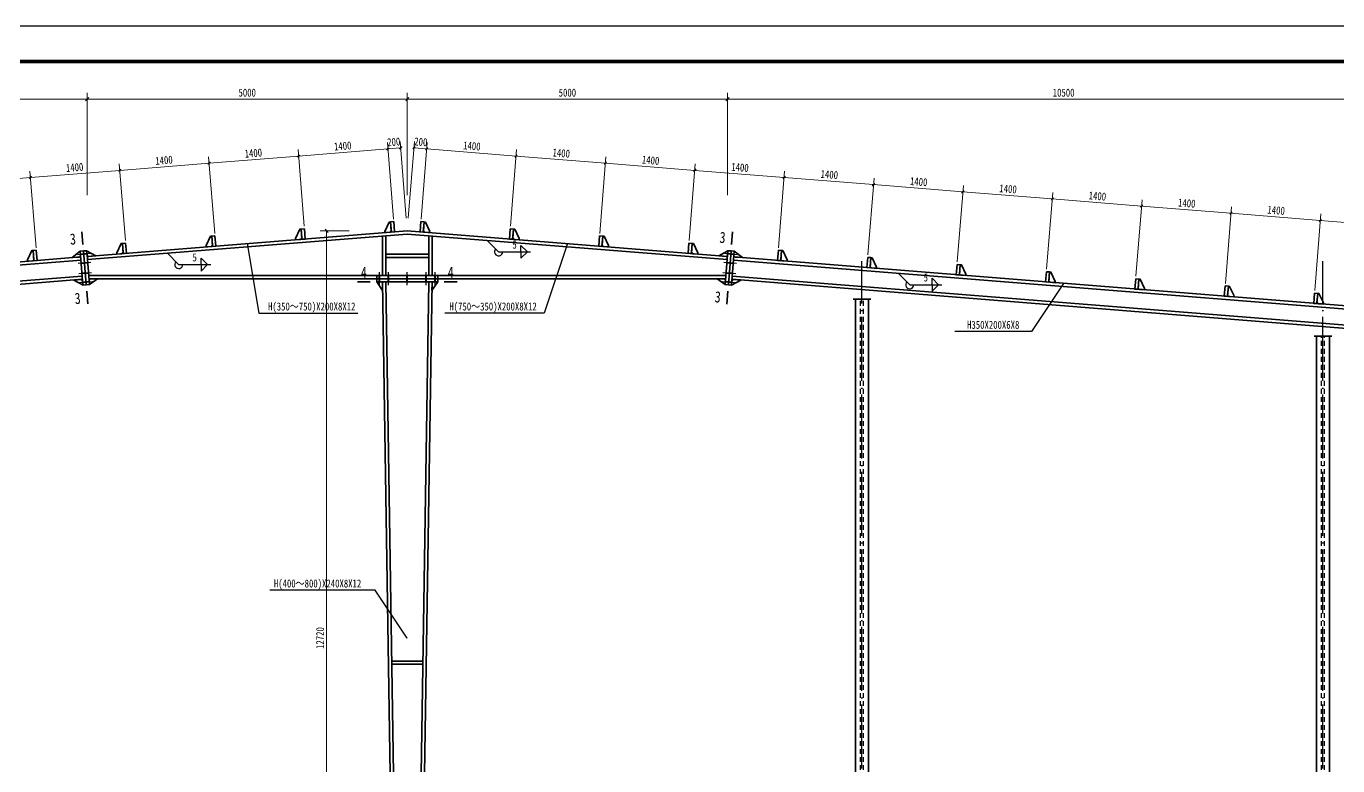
# Model space of a CAD drawing. Extents: x 32461 to 402082, y -617694 to 182569.
# Drawn here: x 112764 to 153728, y -477352 to -454252 of the extents above; entities that cross this region are included whole.
import ezdxf
from ezdxf.enums import TextEntityAlignment as Align

# ---------------------------------------------------------------- set-up
doc = ezdxf.new("R2010")
doc.units = 0
doc.header["$LTSCALE"] = 1000
doc.header["$MEASUREMENT"] = 0
doc.linetypes.add('4', pattern=[5, 1.5, -1, 1.5, -1])
doc.linetypes.add('DOTE', pattern=[2.42, 2, -0.2, 0.02, -0.2])
doc.layers.get('0').update_dxf_attribs({"linetype": 'CONTINUOUS'})
for name, color, linetype in [('DOTE', 252, 'CONTINUOUS'), ('PUB_TITLE', 4, 'CONTINUOUS'), ('门窗', 3, '4')]:
    doc.layers.add(name, color=color, linetype=linetype)
for name, color, linetype, lineweight in [('字符串标注', 9, 'CONTINUOUS', 25), ('尺寸标注', 2, 'CONTINUOUS', 35), ('层10', 7, 'CONTINUOUS', 35), ('层114', 2, 'CONTINUOUS', 25), ('层14', 2, 'CONTINUOUS', 35), ('柱子', 3, 'CONTINUOUS', 35), ('焊缝标注', 9, 'CONTINUOUS', 25)]:
    doc.layers.add(name, color=color, linetype=linetype, lineweight=lineweight)
doc.styles.add('宋体', font='')
doc.styles.get('宋体').set_extended_font_data('SimSun')

# ---------------------------------------------------------------- blocks, each defined once
blk = doc.blocks.new('BuiltIn_22')
at = {"layer": '层14'}
for p, q in [((73.53, 547.31, 2), (76.08, 549.32, 2)), ((76.08, 549.32, 2), (76.19, 547.92, 2)), ((75.83, 547.49, 2), (73.53, 547.31, 2)), ((76.19, 547.92, 2), (75.83, 547.49, 2))]:
    blk.add_line(p, q, dxfattribs=at)
blk = doc.blocks.new('BuiltIn_23')
at = {"layer": '层14'}
for p, q in [((74.09, 540.33, 2), (76.38, 540.51, 2)), ((76.93, 538.75, 2), (74.09, 540.33, 2)), ((76.38, 540.51, 2), (76.81, 540.15, 2)), ((76.81, 540.15, 2), (76.93, 538.75, 2))]:
    blk.add_line(p, q, dxfattribs=at)
blk = doc.blocks.new('BuiltIn_24')
at = {"layer": '层14'}
for p, q in [((78.19, 548.08, 2), (78.07, 549.48, 2)), ((78.07, 549.48, 2), (80.91, 547.9, 2)), ((78.62, 547.72, 2), (78.19, 548.08, 2)), ((80.91, 547.9, 2), (78.62, 547.72, 2))]:
    blk.add_line(p, q, dxfattribs=at)
blk = doc.blocks.new('BuiltIn_25')
at = {"layer": '层14'}
for p, q in [((78.81, 540.31, 2), (79.18, 540.71, 2)), ((78.92, 538.91, 2), (78.81, 540.31, 2)), ((81.48, 540.71, 2), (78.92, 538.91, 2)), ((79.18, 540.71, 2), (81.48, 540.71, 2))]:
    blk.add_line(p, q, dxfattribs=at)
blk = doc.blocks.new('BuiltIn_26')
at = {"layer": '层14'}
for p, q in [((275.53, 547.9, 2), (278.36, 549.48, 2)), ((278.36, 549.48, 2), (278.25, 548.08, 2)), ((277.82, 547.72, 2), (275.53, 547.9, 2)), ((278.25, 548.08, 2), (277.82, 547.72, 2))]:
    blk.add_line(p, q, dxfattribs=at)
blk = doc.blocks.new('BuiltIn_27')
at = {"layer": '层14'}
for p, q in [((277.52, 538.91, 2), (274.96, 540.71, 2)), ((274.96, 540.71, 2), (277.26, 540.71, 2)), ((277.26, 540.71, 2), (277.63, 540.31, 2)), ((277.63, 540.31, 2), (277.52, 538.91, 2))]:
    blk.add_line(p, q, dxfattribs=at)
blk = doc.blocks.new('BuiltIn_28')
at = {"layer": '层14'}
for p, q in [((280.24, 547.92, 2), (280.36, 549.32, 2)), ((280.36, 549.32, 2), (282.9, 547.31, 2)), ((280.61, 547.49, 2), (280.24, 547.92, 2)), ((282.9, 547.31, 2), (280.61, 547.49, 2))]:
    blk.add_line(p, q, dxfattribs=at)
blk = doc.blocks.new('BuiltIn_29')
at = {"layer": '层14'}
for p, q in [((282.35, 540.33, 2), (279.51, 538.75, 2)), ((279.51, 538.75, 2), (279.62, 540.15, 2)), ((279.62, 540.15, 2), (280.05, 540.51, 2)), ((280.05, 540.51, 2), (282.35, 540.33, 2))]:
    blk.add_line(p, q, dxfattribs=at)
blk = doc.blocks.new('BuiltIn_30')
at = {"layer": '层14'}
for p, q in [((170.47, 554.06, 2), (171.47, 554.14, 2)), ((170.47, 541.73, 2), (170.47, 554.06, 2)), ((171.47, 554.14, 2), (171.47, 541.73, 2)), ((171.47, 541.73, 2), (170.47, 541.73, 2))]:
    blk.add_line(p, q, dxfattribs=at)
blk = doc.blocks.new('BuiltIn_31')
at = {"layer": '层14'}
for p, q in [((184.97, 541.73, 2), (184.97, 554.14, 2)), ((184.97, 554.14, 2), (185.97, 554.06, 2)), ((185.97, 554.06, 2), (185.97, 541.73, 2)), ((185.97, 541.73, 2), (184.97, 541.73, 2))]:
    blk.add_line(p, q, dxfattribs=at)
blk = doc.blocks.new('BuiltIn_32')
at = {"layer": '层14'}
for p, q in [((170.51, 537.03, 2), (168.67, 539.73, 2)), ((168.67, 539.73, 2), (170.07, 539.73, 2)), ((170.07, 539.73, 2), (170.48, 539.33, 2)), ((170.48, 539.33, 2), (170.51, 537.03, 2))]:
    blk.add_line(p, q, dxfattribs=at)
blk = doc.blocks.new('BuiltIn_33')
at = {"layer": '层14'}
for p, q in [((187.77, 539.73, 2), (185.92, 537.03, 2)), ((185.92, 537.03, 2), (185.96, 539.33, 2)), ((185.96, 539.33, 2), (186.37, 539.73, 2)), ((186.37, 539.73, 2), (187.77, 539.73, 2))]:
    blk.add_line(p, q, dxfattribs=at)
blk = doc.blocks.new('BuiltIn_57')
at = {"layer": '层114', "color": 2, "linetype": 'Continuous', "lineweight": 25}
blk.add_line((75.16, 548.34, 2), (79.14, 548.66, 2), dxfattribs=at)
at = {"layer": '层114', "color": 1, "linetype": 'Continuous', "lineweight": 40}
blk.add_line((76.15, 548.42, 2), (78.15, 548.58, 2), dxfattribs=at)
blk = doc.blocks.new('BuiltIn_58')
at = {"layer": '层114', "color": 2, "linetype": 'Continuous', "lineweight": 25}
blk.add_line((75.38, 545.55, 2), (79.37, 545.87, 2), dxfattribs=at)
at = {"layer": '层114', "color": 1, "linetype": 'Continuous', "lineweight": 40}
blk.add_line((76.38, 545.63, 2), (78.37, 545.79, 2), dxfattribs=at)
blk = doc.blocks.new('BuiltIn_59')
at = {"layer": '层114', "color": 2, "linetype": 'Continuous', "lineweight": 25}
blk.add_line((75.86, 539.57, 2), (79.85, 539.89, 2), dxfattribs=at)
at = {"layer": '层114', "color": 1, "linetype": 'Continuous', "lineweight": 40}
blk.add_line((76.85, 539.65, 2), (78.85, 539.81, 2), dxfattribs=at)
blk = doc.blocks.new('BuiltIn_60')
at = {"layer": '层114', "color": 2, "linetype": 'Continuous', "lineweight": 25}
blk.add_line((75.63, 542.36, 2), (79.62, 542.68, 2), dxfattribs=at)
at = {"layer": '层114', "color": 1, "linetype": 'Continuous', "lineweight": 40}
blk.add_line((76.63, 542.44, 2), (78.62, 542.6, 2), dxfattribs=at)
blk = doc.blocks.new('BuiltIn_61')
at = {"layer": '层114', "color": 2, "linetype": 'Continuous', "lineweight": 25}
blk.add_line((277.29, 548.66, 2), (281.28, 548.34, 2), dxfattribs=at)
at = {"layer": '层114', "color": 1, "linetype": 'Continuous', "lineweight": 40}
blk.add_line((278.29, 548.58, 2), (280.28, 548.42, 2), dxfattribs=at)
blk = doc.blocks.new('BuiltIn_62')
at = {"layer": '层114', "color": 2, "linetype": 'Continuous', "lineweight": 25}
blk.add_line((277.07, 545.87, 2), (281.06, 545.55, 2), dxfattribs=at)
at = {"layer": '层114', "color": 1, "linetype": 'Continuous', "lineweight": 40}
blk.add_line((278.07, 545.79, 2), (280.06, 545.63, 2), dxfattribs=at)
blk = doc.blocks.new('BuiltIn_63')
at = {"layer": '层114', "color": 2, "linetype": 'Continuous', "lineweight": 25}
blk.add_line((276.59, 539.89, 2), (280.58, 539.57, 2), dxfattribs=at)
at = {"layer": '层114', "color": 1, "linetype": 'Continuous', "lineweight": 40}
blk.add_line((277.59, 539.81, 2), (279.58, 539.65, 2), dxfattribs=at)
blk = doc.blocks.new('BuiltIn_64')
at = {"layer": '层114', "color": 2, "linetype": 'Continuous', "lineweight": 25}
blk.add_line((276.82, 542.68, 2), (280.8, 542.36, 2), dxfattribs=at)
at = {"layer": '层114', "color": 1, "linetype": 'Continuous', "lineweight": 40}
blk.add_line((277.81, 542.6, 2), (279.81, 542.44, 2), dxfattribs=at)
blk = doc.blocks.new('BuiltIn_65')
at = {"layer": '层114', "color": 2, "linetype": 'Continuous', "lineweight": 25}
blk.add_line((169.57, 538.73, 2), (169.57, 542.73, 2), dxfattribs=at)
at = {"layer": '层114', "color": 1, "linetype": 'Continuous', "lineweight": 40}
blk.add_line((169.57, 539.73, 2), (169.57, 541.73, 2), dxfattribs=at)
blk = doc.blocks.new('BuiltIn_66')
at = {"layer": '层114', "color": 2, "linetype": 'Continuous', "lineweight": 25}
blk.add_line((172.37, 538.73, 2), (172.37, 542.73, 2), dxfattribs=at)
at = {"layer": '层114', "color": 1, "linetype": 'Continuous', "lineweight": 40}
blk.add_line((172.37, 539.73, 2), (172.37, 541.73, 2), dxfattribs=at)
blk = doc.blocks.new('BuiltIn_67')
at = {"layer": '层114', "color": 2, "linetype": 'Continuous', "lineweight": 25}
blk.add_line((186.87, 538.73, 2), (186.87, 542.73, 2), dxfattribs=at)
at = {"layer": '层114', "color": 1, "linetype": 'Continuous', "lineweight": 40}
blk.add_line((186.87, 539.73, 2), (186.87, 541.73, 2), dxfattribs=at)
blk = doc.blocks.new('BuiltIn_68')
at = {"layer": '层114', "color": 2, "linetype": 'Continuous', "lineweight": 25}
blk.add_line((184.07, 538.73, 2), (184.07, 542.73, 2), dxfattribs=at)
at = {"layer": '层114', "color": 1, "linetype": 'Continuous', "lineweight": 40}
blk.add_line((184.07, 539.73, 2), (184.07, 541.73, 2), dxfattribs=at)
blk = doc.blocks.new('BuiltIn_69')
at = {"layer": '层114', "color": 2, "linetype": 'Continuous', "lineweight": 25}
blk.add_line((178.21, 538.73, 2), (178.21, 542.73, 2), dxfattribs=at)
at = {"layer": '层114', "color": 1, "linetype": 'Continuous', "lineweight": 40}
blk.add_line((178.21, 539.73, 2), (178.21, 541.73, 2), dxfattribs=at)

msp = doc.modelspace()

# ---------------------------------------------------------------- hatches: boundary and pattern name
at = {"layer": '焊缝标注'}
for points in [[(127164.2, -460943.4), (127224.1, -461024.9), (127245.3, -461003.7), (127164.2, -460943.4)], [(117172.2, -461343.1), (117232, -461424.5), (117253.3, -461403.4), (117172.2, -461343.1)], [(140007.9, -461970.9), (140067.8, -462052.4), (140089.1, -462031.2), (140007.9, -461970.9)]]:
    msp.add_hatch(color=256, dxfattribs=at).paths.add_polyline_path(points)

# ---------------------------------------------------------------- linework, layer by layer
msp.add_line((124178.3, -474083.2, -988), (125154.1, -474083.2, -988))
at = {"layer": 'DOTE', "linetype": 'DOTE'}
for p, q in [((138866.2, -487112.9, -988), (138866.2, -461594, -1976)), ((153266.2, -487112.9, -988), (153266.2, -461594, -1976))]:
    msp.add_line(p, q, dxfattribs=at)
at = {"layer": 'PUB_TITLE'}
msp.add_lwpolyline([(74273.1, -500451.9), (188783.1, -500451.9), (188783.1, -454251.9), (74273.1, -454251.9)], close=True, dxfattribs=at)
at = {"layer": 'PUB_TITLE', "const_width": 110}
msp.add_lwpolyline([(77023.1, -499351.9), (187683.1, -499351.9), (187683.1, -455351.9), (77023.1, -455351.9)], close=True, dxfattribs=at)
at = {"layer": '字符串标注'}
for p, q in [((119666.2, -461043.2, -988), (120026, -463210.7, -988)), ((129666.2, -461043.2, -988), (128939.3, -463210.7, -988)), ((145166.2, -462283.2, -988), (144166.2, -463783.2, -988)), ((120026, -463210.7, -988), (123120.9, -463210.7, -988)), ((128939.3, -463210.7, -988), (125842, -463210.7, -988)), ((144166.2, -463783.2, -988), (141766.2, -463783.2, -988)), ((123666.2, -471863.2, -988), (120372.1, -471863.2, -988)), ((124666.2, -473363.2, -988), (123666.2, -471863.2, -988))]:
    msp.add_line(p, q, dxfattribs=at)
at = {"layer": '字符串标注', "linetype": 'Continuous', "const_width": 10}
for points in [[(119671.2, -461043.2, 1), (119661.2, -461043.2, 1)], [(129671.2, -461043.2, 1), (129661.2, -461043.2, 1)], [(145171.2, -462283.2, 1), (145161.2, -462283.2, 1)], [(124671.2, -473363.2, 1), (124661.2, -473363.2, 1)]]:
    msp.add_lwpolyline(points, format="xyb", close=True, dxfattribs=at)
at = {"layer": '尺寸标注', "lineweight": 9}
for p, q in [((114666.2, -459530.1, -988), (114666.2, -456330.9, -988)), ((124666.2, -459530.1, -988), (124666.2, -456330.9, -988)), ((134666.2, -459530.1, -988), (134666.2, -456330.9, -988)), ((93666.2, -456530.9, -988), (114666.2, -456530.9, -988)), ((114666.2, -456530.9, -988), (124666.2, -456530.9, -988)), ((124666.2, -456530.9, -988), (134666.2, -456530.9, -988)), ((134666.2, -456530.9, -988), (155666.2, -456530.9, -988)), ((122846.2, -460643.2, -988), (121946.2, -460643.2, -988)), ((122146.2, -486083.2, -988), (122146.2, -460643.2, -988))]:
    msp.add_line(p, q, dxfattribs=at)
at = {"layer": '尺寸标注', "lineweight": 35}
for p, q in [((114616.2, -456580.9, -988), (114716.2, -456480.9, -988)), ((124616.2, -456580.9, -988), (124716.2, -456480.9, -988)), ((134616.2, -456580.9, -988), (134716.2, -456480.9, -988)), ((122096.2, -460593.2, -988), (122196.2, -460693.2, -988))]:
    msp.add_line(p, q, dxfattribs=at)
at = {"layer": '尺寸标注', "color": 9, "lineweight": 9}
for p, q in [((124235.6, -460276.4, -988), (124044.2, -457884, -988)), ((124235.6, -460276.4, -988), (124044.2, -457884, -988)), ((124634.3, -460244.5, -988), (124442.9, -457852.1, -988)), ((124698.1, -460244.5, -988), (124889.5, -457852.1, -988)), ((125096.8, -460276.4, -988), (125288.2, -457884, -988)), ((125096.8, -460276.4, -988), (125288.2, -457884, -988)), ((118653.4, -460723, -988), (118462, -458330.6, -988)), ((118653.4, -460723, -988), (118462, -458330.6, -988)), ((118478, -458530, -988), (121269, -458306.7, -988)), ((121444.5, -460499.7, -988), (121253.1, -458107.3, -988)), ((121444.5, -460499.7, -988), (121253.1, -458107.3, -988)), ((121269, -458306.7, -988), (124060.1, -458083.4, -988)), ((124060.1, -458083.4, -988), (124458.8, -458051.5, -988)), ((124873.5, -458051.5, -988), (125272.3, -458083.4, -988)), ((125272.3, -458083.4, -988), (128063.3, -458306.7, -988)), ((127887.9, -460499.7, -988), (128079.3, -458107.3, -988)), ((127887.9, -460499.7, -988), (128079.3, -458107.3, -988)), ((128063.3, -458306.7, -988), (130854.4, -458530, -988)), ((130679, -460723, -988), (130870.4, -458330.6, -988)), ((130679, -460723, -988), (130870.4, -458330.6, -988)), ((113071.2, -461169.5, -988), (112879.8, -458777.2, -988)), ((113071.2, -461169.5, -988), (112879.8, -458777.2, -988)), ((112895.8, -458976.5, -988), (115686.9, -458753.3, -988)), ((115862.3, -460946.2, -988), (115670.9, -458553.9, -988)), ((115862.3, -460946.2, -988), (115670.9, -458553.9, -988)), ((115686.9, -458753.3, -988), (118478, -458530, -988)), ((130854.4, -458530, -988), (133645.5, -458753.3, -988)), ((133470.1, -460946.2, -988), (133661.5, -458553.9, -988)), ((133470.1, -460946.2, -988), (133661.5, -458553.9, -988)), ((133645.5, -458753.3, -988), (136436.6, -458976.5, -988)), ((136261.1, -461169.5, -988), (136452.5, -458777.2, -988)), ((136261.1, -461169.5, -988), (136452.5, -458777.2, -988)), ((110104.7, -459199.8, -988), (112895.8, -458976.5, -988)), ((136436.6, -458976.5, -988), (139227.7, -459199.8, -988)), ((139052.2, -461392.8, -988), (139243.6, -459000.5, -988)), ((139052.2, -461392.8, -988), (139243.6, -459000.5, -988)), ((139227.7, -459199.8, -988), (142018.7, -459423.1, -988)), ((141843.3, -461616.1, -988), (142034.7, -459223.7, -988)), ((141843.3, -461616.1, -988), (142034.7, -459223.7, -988)), ((142018.7, -459423.1, -988), (144809.8, -459646.4, -988)), ((144634.4, -461839.4, -988), (144825.8, -459447, -988)), ((144634.4, -461839.4, -988), (144825.8, -459447, -988)), ((144809.8, -459646.4, -988), (147600.9, -459869.7, -988)), ((147425.5, -462062.7, -988), (147616.9, -459670.3, -988)), ((147425.5, -462062.7, -988), (147616.9, -459670.3, -988)), ((147600.9, -459869.7, -988), (150392, -460093, -988)), ((150216.6, -462286, -988), (150407.9, -459893.6, -988)), ((150216.6, -462286, -988), (150407.9, -459893.6, -988)), ((150392, -460093, -988), (153183.1, -460316.2, -988)), ((153007.6, -462509.2, -988), (153199, -460116.9, -988)), ((153007.6, -462509.2, -988), (153199, -460116.9, -988)), ((153183.1, -460316.2, -988), (165543.6, -461305.1, -988))]:
    msp.add_line(p, q, dxfattribs=at)
at = {"layer": '尺寸标注', "color": 9}
for p, q in [((121301.5, -458268.6, -988), (121236.6, -458344.7, -988)), ((121301.5, -458268.6, -988), (121236.6, -458344.7, -988)), ((124092.5, -458045.3, -988), (124027.7, -458121.5, -988)), ((124092.5, -458045.3, -988), (124027.7, -458121.5, -988)), ((124491.3, -458013.4, -988), (124426.4, -458089.6, -988)), ((124911.6, -458019.1, -988), (124835.5, -458083.9, -988)), ((125310.3, -458051, -988), (125234.2, -458115.8, -988)), ((125310.3, -458051, -988), (125234.2, -458115.8, -988)), ((128101.4, -458274.3, -988), (128025.3, -458339.1, -988)), ((128101.4, -458274.3, -988), (128025.3, -458339.1, -988)), ((115719.3, -458715.2, -988), (115654.5, -458791.3, -988)), ((115719.3, -458715.2, -988), (115654.5, -458791.3, -988)), ((118510.4, -458491.9, -988), (118445.5, -458568, -988)), ((118510.4, -458491.9, -988), (118445.5, -458568, -988)), ((130892.5, -458497.5, -988), (130816.4, -458562.4, -988)), ((130892.5, -458497.5, -988), (130816.4, -458562.4, -988)), ((133683.6, -458720.8, -988), (133607.4, -458785.7, -988)), ((133683.6, -458720.8, -988), (133607.4, -458785.7, -988)), ((112928.2, -458938.5, -988), (112863.4, -459014.6, -988)), ((112928.2, -458938.5, -988), (112863.4, -459014.6, -988)), ((136474.6, -458944.1, -988), (136398.5, -459009, -988)), ((136474.6, -458944.1, -988), (136398.5, -459009, -988)), ((139265.7, -459167.4, -988), (139189.6, -459232.2, -988)), ((139265.7, -459167.4, -988), (139189.6, -459232.2, -988)), ((142056.8, -459390.7, -988), (141980.7, -459455.5, -988)), ((142056.8, -459390.7, -988), (141980.7, -459455.5, -988)), ((144847.9, -459614, -988), (144771.8, -459678.8, -988)), ((144847.9, -459614, -988), (144771.8, -459678.8, -988)), ((147639, -459837.3, -988), (147562.9, -459902.1, -988)), ((147639, -459837.3, -988), (147562.9, -459902.1, -988)), ((150430.1, -460060.5, -988), (150353.9, -460125.4, -988)), ((150430.1, -460060.5, -988), (150353.9, -460125.4, -988)), ((153221.1, -460283.8, -988), (153145, -460348.7, -988)), ((153221.1, -460283.8, -988), (153145, -460348.7, -988))]:
    msp.add_line(p, q, dxfattribs=at)
at = {"layer": '尺寸标注'}
for p, q in [((124142.3, -460364.1, -988), (124241.9, -460356.1, -988)), ((124167.8, -460683.1, -988), (124142.3, -460364.1, -988)), ((124241.9, -460356.1, -988), (124267.5, -460675.1, -988)), ((125090.4, -460356.1, -988), (125064.9, -460675.1, -988)), ((125190.1, -460364.1, -988), (125090.4, -460356.1, -988)), ((125164.6, -460683.1, -988), (125190.1, -460364.1, -988)), ((118560.1, -460810.7, -988), (118659.8, -460802.7, -988)), ((118585.6, -461129.7, -988), (118560.1, -460810.7, -988)), ((118659.8, -460802.7, -988), (118685.3, -461121.7, -988)), ((121351.2, -460587.4, -988), (121450.9, -460579.4, -988)), ((121376.7, -460906.4, -988), (121351.2, -460587.4, -988)), ((121450.9, -460579.4, -988), (121476.4, -460898.4, -988)), ((124267.5, -460675.1, -988), (124167.8, -460683.1, -988)), ((125064.9, -460675.1, -988), (125164.6, -460683.1, -988)), ((127881.5, -460579.4, -988), (127856, -460898.4, -988)), ((127981.2, -460587.4, -988), (127881.5, -460579.4, -988)), ((127955.7, -460906.4, -988), (127981.2, -460587.4, -988)), ((130672.6, -460802.7, -988), (130647.1, -461121.7, -988)), ((130772.3, -460810.7, -988), (130672.6, -460802.7, -988)), ((130746.8, -461129.7, -988), (130772.3, -460810.7, -988)), ((112977.9, -461257.3, -988), (113077.6, -461249.3, -988)), ((113077.6, -461249.3, -988), (113103.1, -461568.3, -988)), ((115769, -461034, -988), (115868.7, -461026, -988)), ((115794.5, -461352.9, -988), (115769, -461034, -988)), ((115868.7, -461026, -988), (115894.2, -461345, -988)), ((118685.3, -461121.7, -988), (118585.6, -461129.7, -988)), ((121476.4, -460898.4, -988), (121376.7, -460906.4, -988)), ((127856, -460898.4, -988), (127955.7, -460906.4, -988)), ((130647.1, -461121.7, -988), (130746.8, -461129.7, -988)), ((133463.7, -461026, -988), (133438.2, -461345, -988)), ((133563.4, -461034, -988), (133463.7, -461026, -988)), ((133537.8, -461353, -988), (133563.4, -461034, -988)), ((136254.8, -461249.3, -988), (136229.2, -461568.3, -988)), ((136354.4, -461257.3, -988), (136254.8, -461249.3, -988)), ((113003.4, -461576.2, -988), (112977.9, -461257.3, -988)), ((113103.1, -461568.3, -988), (113003.4, -461576.2, -988)), ((115894.2, -461345, -988), (115794.5, -461352.9, -988)), ((133438.2, -461345, -988), (133537.8, -461353, -988)), ((136229.2, -461568.3, -988), (136328.9, -461576.2, -988)), ((136328.9, -461576.2, -988), (136354.4, -461257.3, -988)), ((139045.8, -461472.6, -988), (139020.3, -461791.5, -988)), ((139145.5, -461480.5, -988), (139045.8, -461472.6, -988)), ((139120, -461799.5, -988), (139145.5, -461480.5, -988)), ((139020.3, -461791.5, -988), (139120, -461799.5, -988)), ((141836.9, -461695.9, -988), (141811.4, -462014.8, -988)), ((141811.4, -462014.8, -988), (141911.1, -462022.8, -988)), ((141936.6, -461703.8, -988), (141836.9, -461695.9, -988)), ((141911.1, -462022.8, -988), (141936.6, -461703.8, -988)), ((144628, -461919.1, -988), (144602.5, -462238.1, -988)), ((144727.7, -461927.1, -988), (144628, -461919.1, -988)), ((144702.2, -462246.1, -988), (144727.7, -461927.1, -988)), ((144602.5, -462238.1, -988), (144702.2, -462246.1, -988)), ((147419.1, -462142.4, -988), (147393.6, -462461.4, -988)), ((147393.6, -462461.4, -988), (147493.3, -462469.4, -988)), ((147518.8, -462150.4, -988), (147419.1, -462142.4, -988)), ((147493.3, -462469.4, -988), (147518.8, -462150.4, -988)), ((150210.2, -462365.7, -988), (150184.7, -462684.7, -988)), ((150309.9, -462373.7, -988), (150210.2, -462365.7, -988)), ((150284.3, -462692.7, -988), (150309.9, -462373.7, -988)), ((150184.7, -462684.7, -988), (150284.3, -462692.7, -988)), ((153001.3, -462589, -988), (152975.7, -462908, -988)), ((153100.9, -462597, -988), (153001.3, -462589, -988)), ((153075.4, -462916, -988), (153100.9, -462597, -988)), ((152975.7, -462908, -988), (153075.4, -462916, -988))]:
    msp.add_line(p, q, dxfattribs=at)
for points in [[(123965.2, -460659.2), (123968.4, -460699), (124127.9, -460686.3), (124164.6, -460643.2), (124142.3, -460364.1), (124102.4, -460367.3)], [(125367.1, -460659.2), (125364, -460699), (125204.5, -460686.3), (125167.8, -460643.2), (125190.1, -460364.1), (125230, -460367.3)], [(118383.1, -461105.7), (118386.2, -461145.6), (118545.7, -461132.9), (118582.4, -461089.8), (118560.1, -460810.7), (118520.2, -460813.9)], [(121174.1, -460882.5), (121177.3, -460922.3), (121336.8, -460909.6), (121373.5, -460866.5), (121351.2, -460587.4), (121311.3, -460590.6)], [(128158.2, -460882.5), (128155, -460922.3), (127995.5, -460909.6), (127958.9, -460866.5), (127981.2, -460587.4), (128021.1, -460590.6)], [(130949.3, -461105.7), (130946.1, -461145.6), (130786.6, -461132.9), (130750, -461089.8), (130772.3, -460810.7), (130812.2, -460813.9)], [(115592, -461329), (115595.2, -461368.9), (115754.7, -461356.1), (115791.3, -461313.1), (115769, -461034), (115729.1, -461037.2)], [(133740.4, -461329), (133737.2, -461368.9), (133577.7, -461356.1), (133541, -461313.1), (133563.4, -461034), (133603.2, -461037.2)], [(112800.9, -461552.3), (112804.1, -461592.2), (112963.6, -461579.4), (113000.3, -461536.4), (112977.9, -461257.3), (112938.1, -461260.4)], [(136531.5, -461552.3), (136528.3, -461592.2), (136368.8, -461579.4), (136332.1, -461536.4), (136354.4, -461257.3), (136394.3, -461260.4)], [(139322.6, -461775.6), (139319.4, -461815.5), (139159.9, -461802.7), (139123.2, -461759.6), (139145.5, -461480.5), (139185.4, -461483.7)], [(142113.6, -461998.9), (142110.5, -462038.8), (141951, -462026), (141914.3, -461982.9), (141936.6, -461703.8), (141976.5, -461707)], [(144904.7, -462222.2), (144901.5, -462262), (144742, -462249.3), (144705.4, -462206.2), (144727.7, -461927.1), (144767.6, -461930.3)], [(147695.8, -462445.5), (147692.6, -462485.3), (147533.1, -462472.6), (147496.4, -462429.5), (147518.8, -462150.4), (147558.6, -462153.6)], [(150486.9, -462668.7), (150483.7, -462708.6), (150324.2, -462695.9), (150287.5, -462652.8), (150309.9, -462373.7), (150349.7, -462376.9)], [(153278, -462892), (153274.8, -462931.9), (153115.3, -462919.1), (153078.6, -462876.1), (153100.9, -462597), (153140.8, -462600.2)]]:
    msp.add_lwpolyline(points, close=True, dxfattribs=at)
at = {"layer": '层10'}
for p, q in [((114504.3, -460673.7, -988), (114536.2, -461072.4, -988)), ((134828.1, -460673.7, -988), (134796.2, -461072.4, -988)), ((123111.3, -462238.7, -988), (123511.3, -462238.7, -988)), ((126221.1, -462238.7, -988), (125821.1, -462238.7, -988)), ((114684.5, -462926.5, -988), (114652.6, -462527.8, -988)), ((134647.7, -462928.5, -988), (134679.6, -462529.7, -988))]:
    msp.add_line(p, q, dxfattribs=at)
at = {"layer": '层14'}
for p, q in [((114452.5, -461279.7, -988), (114552.1, -461271.8, -988)), ((114537, -462336.4, -988), (114452.5, -461279.7, -988)), ((114552.1, -461271.8, -988), (114651.8, -461263.8, -988)), ((114552.1, -461271.8, -988), (114636.7, -462328.4, -988)), ((114636.7, -462328.4, -988), (114552.1, -461271.8, -988)), ((114651.8, -461263.8, -988), (114736.3, -462320.4, -988)), ((123991.3, -461371.7, -988), (125341.1, -461371.7, -988)), ((123991.3, -461471.7, -988), (125341.1, -461471.7, -988)), ((125341.1, -461471.7, -988), (123991.3, -461471.7, -988)), ((134595.8, -462322.4, -988), (134680.5, -461263.8, -988)), ((134680.5, -461263.8, -988), (134780.2, -461271.8, -988)), ((134780.2, -461271.8, -988), (134695.5, -462330.4, -988)), ((134695.5, -462330.4, -988), (134780.2, -461271.8, -988)), ((134780.2, -461271.8, -988), (134879.9, -461279.7, -988)), ((134879.9, -461279.7, -988), (134795.2, -462338.4, -988)), ((123711.3, -462038.7, -988), (125621.1, -462038.7, -988)), ((123711.3, -462138.7, -988), (123711.3, -462038.7, -988)), ((125621.1, -462038.7, -988), (125621.1, -462138.7, -988)), ((114636.7, -462328.4, -988), (114537, -462336.4, -988)), ((114736.3, -462320.4, -988), (114636.7, -462328.4, -988)), ((125621.1, -462138.7, -988), (123711.3, -462138.7, -988)), ((123711.3, -462138.7, -988), (125621.1, -462138.7, -988)), ((123711.3, -462238.7, -988), (123711.3, -462138.7, -988)), ((125621.1, -462238.7, -988), (123711.3, -462238.7, -988)), ((125621.1, -462138.7, -988), (125621.1, -462238.7, -988)), ((134695.5, -462330.4, -988), (134595.8, -462322.4, -988)), ((134795.2, -462338.4, -988), (134695.5, -462330.4, -988)), ((125154.1, -474083.2, -988), (124178.3, -474083.2, -988)), ((124179.9, -474183.2, -988), (125152.5, -474183.2, -988))]:
    msp.add_line(p, q, dxfattribs=at)
at = {"layer": '柱子'}
for p, q in [((114666.2, -461443.2, -988), (124666.2, -460643.2, -988)), ((114674.2, -461542.9, -988), (124666.2, -460743.5, -988)), ((124666.2, -460643.2, -988), (134666.2, -461443.2, -988)), ((124666.2, -460743.5, -988), (134658.2, -461542.9, -988)), ((93865.6, -463107.3, -988), (114466.8, -461459.2, -988)), ((93873.5, -463207, -988), (114474.8, -461558.8, -988)), ((134857.6, -461558.8, -988), (155458.9, -463207, -988)), ((134865.6, -461459.2, -988), (155466.8, -463107.3, -988)), ((93913.4, -463705.4, -988), (114514.7, -462057.3, -988)), ((114714, -462041, -988), (123711.3, -462038.7, -988)), ((125621.1, -462038.7, -988), (134618.4, -462041, -988)), ((134817.7, -462057.3, -988), (155419, -463705.4, -988)), ((93921.4, -463805, -988), (114522.6, -462156.9, -988)), ((114722, -462141, -988), (123711.3, -462138.7, -988)), ((124266.2, -485983.2, -988), (123891.3, -462238.7, -988)), ((123891.3, -462238.7, -988), (123991.3, -462238.7, -988)), ((124366.2, -485983.2, -988), (123991.3, -462238.7, -988)), ((124966.2, -485983.2, -988), (125341.1, -462238.7, -988)), ((125066.2, -485983.2, -988), (125441.1, -462238.7, -988)), ((125341.1, -462238.7, -988), (125441.1, -462238.7, -988)), ((125621.1, -462138.7, -988), (134610.4, -462141, -988)), ((134809.7, -462156.9, -988), (155411, -463805, -988))]:
    msp.add_line(p, q, dxfattribs=at)
for points, elevation in [([(139140.9, -462781.5), (138594.7, -462781.5)], -9524.5), ([(138666.2, -485983.2), (138666.2, -462781.5)], -988), ([(139066.2, -485983.2), (139066.2, -462781.5)], -988), ([(153540.9, -463933.4), (152994.7, -463933.4)], -7582.8), ([(153066.2, -485983.2), (153066.2, -463933.4)], -988), ([(153466.2, -485983.2), (153466.2, -463933.4)], -988)]:
    msp.add_lwpolyline(points, dxfattribs=dict(at, elevation=elevation))
at = {"layer": '焊缝标注'}
for p, q in [((127164.2, -460943.4, -988), (127516.8, -461297.9, -988)), ((128216.8, -461097.9, -988), (128416.8, -461297.9, -988)), ((128216.8, -461297.9, -988), (128216.8, -461097.9, -988)), ((117172.2, -461343.1, -988), (117524.7, -461697.6, -988)), ((118224.7, -461497.6, -988), (118424.7, -461697.6, -988)), ((118224.7, -461697.6, -988), (118224.7, -461497.6, -988)), ((127516.8, -461297.9, -988), (128516.8, -461297.9, -988)), ((128216.8, -461497.9, -988), (128416.8, -461297.9, -988)), ((128216.8, -461297.9, -988), (128216.8, -461497.9, -988)), ((117524.7, -461697.6, -988), (118524.7, -461697.6, -988)), ((118224.7, -461897.6, -988), (118424.7, -461697.6, -988)), ((118224.7, -461697.6, -988), (118224.7, -461897.6, -988)), ((140007.9, -461970.9, -988), (140360.5, -462325.4, -988)), ((140360.5, -462325.4, -988), (141360.5, -462325.4, -988)), ((141060.5, -462125.4, -988), (141260.5, -462325.4, -988)), ((141060.5, -462325.4, -988), (141060.5, -462125.4, -988)), ((141060.5, -462525.4, -988), (141260.5, -462325.4, -988)), ((141060.5, -462325.4, -988), (141060.5, -462525.4, -988))]:
    msp.add_line(p, q, dxfattribs=at)
for centre, start in [((127516.8, -461297.9, -988), 134.84026), ((117524.7, -461697.6, -988), 134.84026), ((140360.5, -462325.4, -988), 134.8405)]:
    msp.add_arc(centre, 125, start, 0, dxfattribs=at)
at = {"layer": '门窗', "ltscale": 0.1, "elevation": -988}
for points in [[(138816.2, -485983.2), (138816.2, -462781.5)], [(138916.2, -485983.2), (138916.2, -462803)], [(153216.2, -485983.2), (153216.2, -463933.4)], [(153316.2, -485983.2), (153316.2, -463933.4)]]:
    msp.add_lwpolyline(points, dxfattribs=at)

# ---------------------------------------------------------------- block references
at = {"layer": '层114', "color": 1, "xscale": 100, "yscale": 100, "zscale": 100}
for name in ['BuiltIn_57', 'BuiltIn_58', 'BuiltIn_62', 'BuiltIn_61', 'BuiltIn_60', 'BuiltIn_65', 'BuiltIn_66', 'BuiltIn_69', 'BuiltIn_68', 'BuiltIn_67', 'BuiltIn_64', 'BuiltIn_59', 'BuiltIn_63']:
    msp.add_blockref(name, (106844.4, -516211.6, -1188), dxfattribs=at)
at = {"layer": '层14', "xscale": 100, "yscale": 100, "zscale": 100}
for name in ['BuiltIn_30', 'BuiltIn_31', 'BuiltIn_22', 'BuiltIn_24', 'BuiltIn_26', 'BuiltIn_28', 'BuiltIn_23', 'BuiltIn_25', 'BuiltIn_32', 'BuiltIn_33', 'BuiltIn_27', 'BuiltIn_29']:
    msp.add_blockref(name, (106844.4, -516211.6, -1188), dxfattribs=at)

# ---------------------------------------------------------------- texts
at = {"layer": '字符串标注', "style": '宋体', "width": 0.8}
for s, p in [('H(350～750)X200X8X12', (121681, -463205.7, -988)), ('H(750～350)X200X8X12', (127344.2, -463205.7, -988)), ('H350X200X6X8', (142966.2, -463778.2, -988)), ('H(400～800)X240X8X12', (121863.8, -471858.2, -988))]:
    msp.add_text(s, height=250, dxfattribs=at).set_placement(p, align=Align.BOTTOM_CENTER)
at = {"layer": '尺寸标注', "style": '宋体', "width": 0.8}
for s, p in [('5000', (119666.2, -456525.9, -988)), ('5000', (129666.2, -456525.9, -988)), ('10500', (145166.2, -456525.9, -988))]:
    msp.add_text(s, height=250, dxfattribs=at).set_placement(p, align=Align.BOTTOM_CENTER)
at = {"layer": '尺寸标注', "color": 9, "style": '宋体', "width": 0.8}
for s, rotation, p in [('1400', 4.57392, (122664.2, -458190.1, -988)), ('200', 4.57396, (124259.1, -458062.5, -988)), ('200', 355.42604, (125073.3, -458062.5, -988)), ('1400', 355.42611, (126668.2, -458190.1, -988)), ('1400', 4.57392, (117082, -458636.6, -988)), ('1400', 4.57392, (119873.1, -458413.3, -988)), ('1400', 355.42611, (129459.3, -458413.3, -988)), ('1400', 355.42612, (132250.4, -458636.6, -988)), ('1400', 4.57392, (114290.9, -458859.9, -988)), ('1400', 355.42611, (135041.4, -458859.9, -988)), ('1400', 355.42611, (137832.5, -459083.2, -988)), ('1400', 355.42611, (140623.6, -459306.5, -988)), ('1400', 355.42611, (143414.7, -459529.8, -988)), ('1400', 355.42611, (146205.8, -459753.1, -988)), ('1400', 355.42611, (148996.9, -459976.3, -988)), ('1400', 355.42611, (151787.9, -460199.6, -988))]:
    msp.add_text(s, height=250, rotation=rotation, dxfattribs=at).set_placement(p, align=Align.BOTTOM_CENTER)
at = {"layer": '尺寸标注', "style": '宋体', "width": 0.8}
msp.add_text('12720', height=250, rotation=90, dxfattribs=at).set_placement((122141.2, -473363.2, -988), align=Align.BOTTOM_CENTER)
at = {"layer": '层10', "style": '宋体', "width": 0.771429}
for s, rotation, p in [('3', 4.57379, (114221.2, -460897, -988)), ('3', 355.4259, (134513.1, -460849.1, -988)), ('4', 0.00032, (123311.3, -461938.7, -988)), ('4', 0.00032, (126021.1, -461938.7, -988)), ('3', 4.57379, (114369.5, -462751, -988)), ('3', 355.4259, (134364.6, -462705.2, -988))]:
    msp.add_text(s, height=350, rotation=rotation, dxfattribs=at).set_placement(p, align=Align.MIDDLE_CENTER)
at = {"layer": '焊缝标注', "style": '宋体', "width": 0.8}
for p in [(128016.8, -461272.9, -988), (118024.7, -461672.6, -988), (140860.5, -462300.4, -988)]:
    msp.add_text('5', height=250, dxfattribs=at).set_placement(p, align=Align.BOTTOM_CENTER)

doc.saveas('drawing.dxf')
